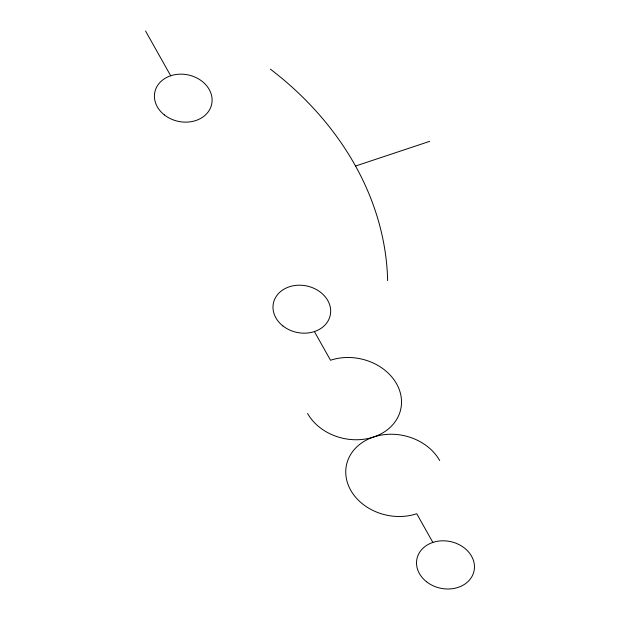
<?xml version="1.0" encoding="UTF-8"?>
<svg xmlns="http://www.w3.org/2000/svg" width="620" height="620" viewBox="0 0 620 620"><rect width="100%" height="100%" fill="white"/><g stroke="black" fill="none" stroke-linecap="round" stroke-linejoin="round"><path stroke-width="0.93" d="M355.539 166.036L429.707 141.337M145.545 31L170.694 75.764M314.41 331.576L330.522 360.251A49.809 40.695 12 0 1 396.575 383.803A49.809 40.695 12 0 1 373.635 436.999A49.809 40.695 12 0 0 350.688 490.188A49.809 40.695 12 0 0 416.749 513.74L432.861 542.415M439.689 460.544A49.809 40.695 12 0 0 373.635 436.999A49.809 40.695 12 0 1 307.574 413.447M270.382 69.138A330.747 270.266 12 0 1 387.632 280.62M164.354 114.909A29.055 23.738 12 0 0 211.583 104.641A29.055 23.738 12 0 0 173.864 74.896A29.055 23.738 12 0 0 164.354 114.909M426.49 581.731A29.186 23.847 12 0 0 473.936 571.423A29.186 23.847 12 0 0 436.046 541.547A29.186 23.847 12 0 0 426.49 581.731M282.922 325.95A29.055 23.738 12 0 0 330.15 315.681A29.055 23.738 12 0 0 292.431 285.936A29.055 23.738 12 0 0 282.922 325.95"/></g></svg>
